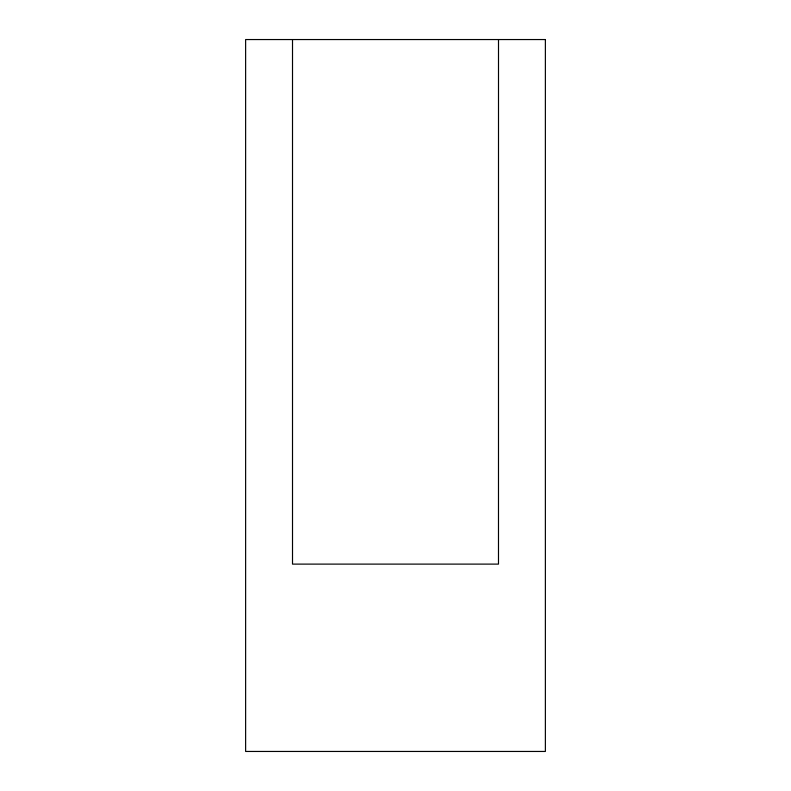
<?xml version="1.0" encoding="UTF-8"?>
<svg xmlns="http://www.w3.org/2000/svg" width="791" height="791" viewBox="0 0 791 791"><rect width="100%" height="100%" fill="white"/><g stroke="black" fill="none" stroke-linecap="round" stroke-linejoin="round"><path stroke-width="1.19" d="M498.508 39.55L498.488 564.112L292.512 564.112L292.512 39.55M545.375 39.55L245.625 39.55L245.625 751.45L545.375 751.45L545.375 39.55"/></g></svg>
